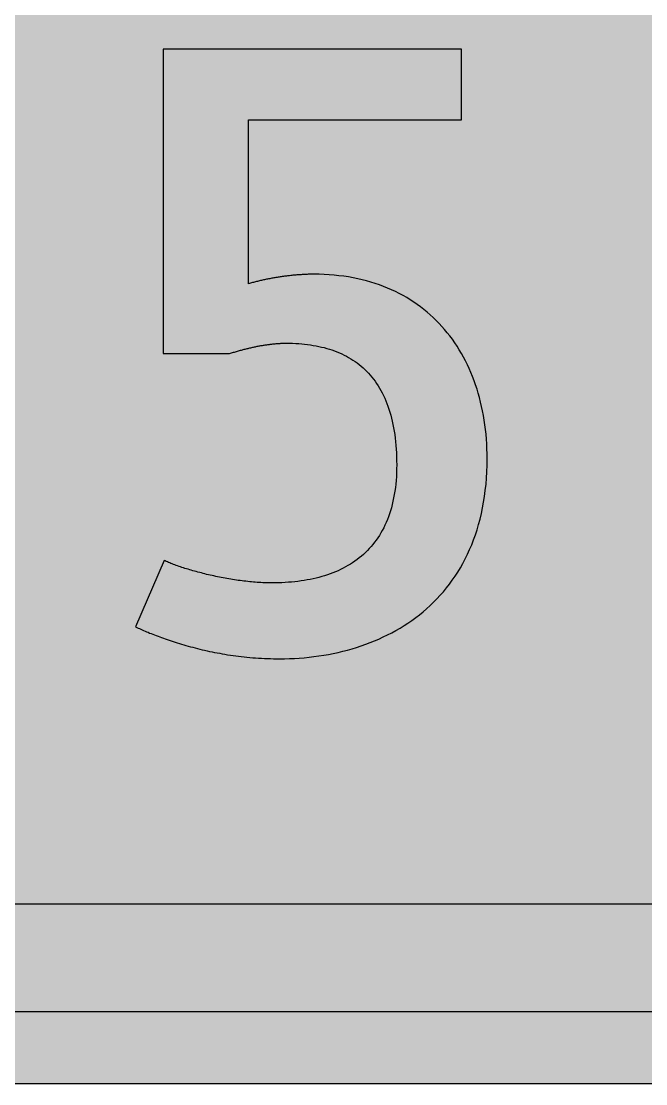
# Model space of a CAD drawing. Header units: millimetres. Extents: x 0 to 212, y 0 to 159.
# Drawn here: x 57.8 to 88.5, y 0.1 to 52.2 of the extents above; entities that cross this region are included whole.
import ezdxf

# ---------------------------------------------------------------- set-up
doc = ezdxf.new("R2010")
doc.units = ezdxf.units.MM

msp = doc.modelspace()

# ---------------------------------------------------------------- hatches: boundary and pattern name
for color, points in [(254, [(14.1633, 0.0536), (13.9878, 0.0533), (13.8125, 0.0559), (13.6373, 0.061), (13.462, 0.0686), (13.2893, 0.0787), (13.114, 0.0914), (12.9413, 0.1041), (12.7686, 0.1219), (12.5959, 0.1397), (12.4231, 0.16), (12.2504, 0.1829), (12.0777, 0.2057), (11.9075, 0.2337), (11.7373, 0.2616), (11.5672, 0.2921), (11.397, 0.3251), (11.2268, 0.3607), (11.0592, 0.3988), (10.8915, 0.4369), (10.7239, 0.4775), (10.5562, 0.5207), (10.3886, 0.5664), (10.2235, 0.6121), (10.0584, 0.6629), (9.8933, 0.7137), (9.7307, 0.7671), (9.5682, 0.8204), (9.4056, 0.8788), (9.2431, 0.9373), (9.083, 0.9982), (8.923, 1.0617), (8.763, 1.1252), (8.6055, 1.1938), (8.4455, 1.2624), (8.2906, 1.331), (8.1331, 1.4046), (7.9781, 1.4783), (7.8232, 1.5545), (7.6708, 1.6332), (7.5184, 1.7145), (7.366, 1.7958), (7.2161, 1.8796), (7.0663, 1.966), (6.919, 2.0523), (6.7716, 2.1438), (6.6243, 2.2352), (6.4795, 2.3266), (6.3348, 2.4232), (6.19, 2.5197), (6.0477, 2.6187), (5.908, 2.7178), (5.7683, 2.8194), (5.6286, 2.9235), (5.4915, 3.0302), (5.3543, 3.1369), (5.2197, 3.2461), (5.0851, 3.3579), (4.953, 3.4722), (4.8209, 3.5865), (4.6914, 3.7033), (4.5644, 3.8202), (4.4348, 3.9395), (4.3104, 4.0615), (4.1859, 4.1859), (4.0615, 4.3104), (3.9395, 4.4348), (3.8202, 4.5618), (3.7033, 4.6914), (3.5865, 4.8209), (3.4722, 4.953), (3.3579, 5.0851), (3.2487, 5.2197), (3.1369, 5.3543), (3.0302, 5.4915), (2.9235, 5.6286), (2.8194, 5.7683), (2.7178, 5.908), (2.6187, 6.0477), (2.5197, 6.19), (2.4232, 6.3348), (2.3266, 6.477), (2.2352, 6.6243), (2.1438, 6.7691), (2.0523, 6.919), (1.966, 7.0663), (1.8796, 7.2161), (1.7958, 7.366), (1.7145, 7.5184), (1.6332, 7.6708), (1.5545, 7.8232), (1.4783, 7.9781), (1.4046, 8.1331), (1.331, 8.2906), (1.2598, 8.4455), (1.1913, 8.603), (1.1252, 8.763), (1.0592, 8.923), (0.9982, 9.083), (0.9373, 9.2431), (0.8763, 9.4056), (0.8204, 9.5682), (0.7645, 9.7307), (0.7112, 9.8933), (0.6604, 10.0584), (0.6121, 10.2235), (0.5639, 10.3911), (0.5207, 10.5562), (0.4775, 10.7239), (0.4343, 10.8915), (0.3962, 11.0592), (0.3607, 11.2268), (0.3251, 11.397), (0.2921, 11.5672), (0.2616, 11.7373), (0.2311, 11.9075), (0.2057, 12.0802), (0.1803, 12.2504), (0.1575, 12.4231), (0.1372, 12.5959), (0.1194, 12.7686), (0.1041, 12.9413), (0.0889, 13.1166), (0.0787, 13.2893), (0.0686, 13.4645), (0.061, 13.6373), (0.0559, 13.8125), (0.0508, 13.9878), (0.0508, 14.163), (0.0522, 144.6925), (0.0508, 144.8664), (0.0559, 145.0416), (0.061, 145.2169), (0.0686, 145.3896), (0.0787, 145.5649), (0.0889, 145.7376), (0.1041, 145.9128), (0.1194, 146.0856), (0.1372, 146.2583), (0.1575, 146.431), (0.1803, 146.6037), (0.2057, 146.7739), (0.2311, 146.9466), (0.2616, 147.1168), (0.2921, 147.287), (0.3251, 147.4572), (0.3607, 147.6248), (0.3962, 147.795), (0.4343, 147.9626), (0.4775, 148.1303), (0.5207, 148.2979), (0.5639, 148.463), (0.6121, 148.6281), (0.6604, 148.7932), (0.7112, 148.9583), (0.7645, 149.1234), (0.8204, 149.286), (0.8763, 149.4485), (0.9373, 149.6111), (0.9982, 149.7711), (1.0592, 149.9311), (1.1252, 150.0911), (1.1913, 150.2486), (1.2598, 150.4061), (1.331, 150.5636), (1.4046, 150.7185), (1.4783, 150.876), (1.5545, 151.0284), (1.6332, 151.1833), (1.7145, 151.3357), (1.7958, 151.4856), (1.8796, 151.638), (1.966, 151.7879), (2.0523, 151.9352), (2.1438, 152.0825), (2.2352, 152.2298), (2.3266, 152.3746), (2.4232, 152.5194), (2.5197, 152.6616), (2.6187, 152.8039), (2.7178, 152.9461), (2.8194, 153.0858), (2.9235, 153.2255), (3.0302, 153.3627), (3.1369, 153.4973), (3.2487, 153.6344), (3.3579, 153.7665), (3.4722, 153.8986), (3.5865, 154.0307), (3.7033, 154.1602), (3.8202, 154.2898), (3.9395, 154.4168), (4.0615, 154.5438), (4.1859, 154.6682), (4.3104, 154.7901), (4.4348, 154.9121), (4.5644, 155.034), (4.6914, 155.1508), (4.8209, 155.2677), (4.953, 155.382), (5.0851, 155.4937), (5.2197, 155.6055), (5.3543, 155.7147), (5.4915, 155.8239), (5.6286, 155.9281), (5.7683, 156.0322), (5.908, 156.1338), (6.0477, 156.2354), (6.19, 156.3345), (6.3348, 156.431), (6.4795, 156.525), (6.6243, 156.6189), (6.7716, 156.7104), (6.919, 156.7993), (7.0663, 156.8882), (7.2161, 156.9745), (7.366, 157.0584), (7.5184, 157.1396), (7.6708, 157.2209), (7.8232, 157.2971), (7.9781, 157.3733), (8.1331, 157.4495), (8.2906, 157.5206), (8.4455, 157.5918), (8.6055, 157.6603), (8.763, 157.7289), (8.923, 157.7924), (9.083, 157.8559), (9.2431, 157.9169), (9.4056, 157.9753), (9.5682, 158.0337), (9.7307, 158.0871), (9.8933, 158.1404), (10.0584, 158.1912), (10.2235, 158.242), (10.3886, 158.2877), (10.5562, 158.3334), (10.7239, 158.3766), (10.8915, 158.4173), (11.0592, 158.4579), (11.2268, 158.4935), (11.397, 158.529), (11.5672, 158.562), (11.7373, 158.5925), (11.9075, 158.6205), (12.0777, 158.6484), (12.2504, 158.6713), (12.4231, 158.6941), (12.5959, 158.7144), (12.7686, 158.7322), (12.9413, 158.75), (13.114, 158.7627), (13.2893, 158.7754), (13.462, 158.7856), (13.6373, 158.7932), (13.8125, 158.7983), (13.9878, 158.8008), (14.163, 158.8033), (197.6078, 158.8036), (197.7822, 158.8008), (197.9574, 158.7983), (198.1327, 158.7932), (198.3054, 158.7856), (198.4807, 158.7754), (198.6534, 158.7627), (198.8287, 158.75), (199.0014, 158.7322), (199.1741, 158.7144), (199.3468, 158.6941), (199.5195, 158.6713), (199.6897, 158.6484), (199.8624, 158.6205), (200.0326, 158.5925), (200.2028, 158.562), (200.373, 158.529), (200.5432, 158.4935), (200.7108, 158.4579), (200.8784, 158.4173), (201.0461, 158.3766), (201.2137, 158.3334), (201.3788, 158.2877), (201.5465, 158.242), (201.7116, 158.1912), (201.8767, 158.1404), (202.0392, 158.0871), (202.2018, 158.0337), (202.3643, 157.9753), (202.5269, 157.9169), (202.6869, 157.8559), (202.8469, 157.7924), (203.007, 157.7289), (203.167, 157.6603), (203.3245, 157.5918), (203.4794, 157.5206), (203.6369, 157.4495), (203.7918, 157.3733), (203.9468, 157.2971), (204.0992, 157.2209), (204.2516, 157.1396), (204.404, 157.0584), (204.5538, 156.9745), (204.7037, 156.8882), (204.8535, 156.7993), (205.0009, 156.7104), (205.1456, 156.6189), (205.293, 156.525), (205.4352, 156.431), (205.58, 156.3345), (205.7222, 156.2354), (205.8619, 156.1338), (206.0016, 156.0322), (206.1413, 155.9281), (206.2785, 155.8239), (206.4156, 155.7147), (206.5503, 155.6055), (206.6849, 155.4937), (206.817, 155.382), (206.949, 155.2677), (207.0786, 155.1508), (207.2081, 155.034), (207.3351, 154.9121), (207.4596, 154.7901), (207.584, 154.6682), (207.7085, 154.5438), (207.8304, 154.4168), (207.9498, 154.2898), (208.0666, 154.1602), (208.1835, 154.0307), (208.2978, 153.8986), (208.4121, 153.7665), (208.5238, 153.6344), (208.6331, 153.4973), (208.7397, 153.3627), (208.8464, 153.2255), (208.9506, 153.0858), (209.0522, 152.9461), (209.1512, 152.8039), (209.2503, 152.6616), (209.3468, 152.5194), (209.4433, 152.3746), (209.5348, 152.2298), (209.6262, 152.0825), (209.7176, 151.9352), (209.804, 151.7879), (209.8904, 151.638), (209.9742, 151.4856), (210.0555, 151.3357), (210.1367, 151.1833), (210.2155, 151.0284), (210.2917, 150.876), (210.3653, 150.7185), (210.439, 150.5636), (210.5076, 150.4061), (210.5762, 150.2486), (210.6447, 150.0911), (210.7082, 149.9311), (210.7717, 149.7711), (210.8327, 149.6111), (210.8911, 149.4485), (210.9495, 149.286), (211.0029, 149.1234), (211.0562, 148.9583), (211.107, 148.7932), (211.1578, 148.6281), (211.2035, 148.463), (211.2493, 148.2979), (211.2924, 148.1303), (211.3331, 147.9626), (211.3712, 147.795), (211.4093, 147.6248), (211.4448, 147.4572), (211.4779, 147.287), (211.5083, 147.1168), (211.5363, 146.9466), (211.5642, 146.7739), (211.5871, 146.6037), (211.6099, 146.431), (211.6303, 146.2583), (211.648, 146.0856), (211.6658, 145.9128), (211.6785, 145.7376), (211.6912, 145.5649), (211.7014, 145.3896), (211.709, 145.2169), (211.7141, 145.0416), (211.7166, 144.8664), (211.7166, 144.6911), (211.7189, 14.1647), (211.7166, 13.9878), (211.7141, 13.8125), (211.709, 13.6373), (211.7014, 13.4645), (211.6912, 13.2893), (211.6785, 13.1166), (211.6658, 12.9413), (211.648, 12.7686), (211.6303, 12.5959), (211.6099, 12.4231), (211.5871, 12.2504), (211.5642, 12.0802), (211.5363, 11.9075), (211.5083, 11.7373), (211.4779, 11.5672), (211.4448, 11.397), (211.4093, 11.2268), (211.3712, 11.0592), (211.3331, 10.8915), (211.2924, 10.7239), (211.2493, 10.5562), (211.2035, 10.3911), (211.1578, 10.2235), (211.107, 10.0584), (211.0562, 9.8933), (211.0029, 9.7307), (210.9495, 9.5682), (210.8911, 9.4056), (210.8327, 9.2431), (210.7717, 9.083), (210.7082, 8.923), (210.6447, 8.763), (210.5762, 8.603), (210.5076, 8.4455), (210.439, 8.2906), (210.3653, 8.1331), (210.2917, 7.9781), (210.2155, 7.8232), (210.1367, 7.6708), (210.0555, 7.5184), (209.9742, 7.366), (209.8904, 7.2161), (209.804, 7.0663), (209.7176, 6.919), (209.6262, 6.7691), (209.5348, 6.6243), (209.4433, 6.477), (209.3468, 6.3348), (209.2503, 6.19), (209.1512, 6.0477), (209.0522, 5.908), (208.9506, 5.7683), (208.8464, 5.6286), (208.7397, 5.4915), (208.6331, 5.3543), (208.5238, 5.2197), (208.4121, 5.0851), (208.2978, 4.953), (208.1835, 4.8209), (208.0666, 4.6914), (207.9498, 4.5618), (207.8304, 4.4348), (207.7085, 4.3104), (207.584, 4.1859), (207.4596, 4.0615), (207.3351, 3.9395), (207.2081, 3.8202), (207.0786, 3.7033), (206.949, 3.5865), (206.817, 3.4722), (206.6849, 3.3579), (206.5503, 3.2461), (206.4156, 3.1369), (206.2785, 3.0302), (206.1413, 2.9235), (206.0016, 2.8194), (205.8619, 2.7178), (205.7222, 2.6187), (205.58, 2.5197), (205.4352, 2.4232), (205.293, 2.3266), (205.1456, 2.2352), (205.0009, 2.1438), (204.8535, 2.0523), (204.7037, 1.966), (204.5538, 1.8796), (204.404, 1.7958), (204.2516, 1.7145), (204.0992, 1.6332), (203.9468, 1.5545), (203.7918, 1.4783), (203.6369, 1.4046), (203.4794, 1.331), (203.3245, 1.2624), (203.167, 1.1938), (203.007, 1.1252), (202.8469, 1.0617), (202.6869, 0.9982), (202.5269, 0.9373), (202.3643, 0.8788), (202.2018, 0.8204), (202.0392, 0.7671), (201.8767, 0.7137), (201.7116, 0.6629), (201.5465, 0.6121), (201.3788, 0.5664), (201.2137, 0.5207), (201.0461, 0.4775), (200.8784, 0.4369), (200.7108, 0.3988), (200.5432, 0.3607), (200.373, 0.3251), (200.2028, 0.2921), (200.0326, 0.2616), (199.8624, 0.2337), (199.6897, 0.2057), (199.5195, 0.1829), (199.3468, 0.16), (199.1741, 0.1397), (199.0014, 0.1219), (198.8287, 0.1041), (198.6534, 0.0914), (198.4807, 0.0787), (198.3054, 0.0686), (198.1327, 0.061), (197.9574, 0.0559), (197.7822, 0.0533), (197.6069, 0.0533)]), (59, [(14.1633, 3.5814), (13.8887, 3.5839), (13.6169, 3.5941), (13.3477, 3.6119), (13.081, 3.6347), (12.8143, 3.6652), (12.5501, 3.7008), (12.2885, 3.7465), (12.0294, 3.7948), (11.7729, 3.8506), (11.5164, 3.9141), (11.2649, 3.9827), (11.016, 4.0564), (10.7671, 4.1351), (10.5232, 4.2215), (10.2819, 4.3129), (10.0432, 4.412), (9.8069, 4.5161), (9.5733, 4.6228), (9.3447, 4.7371), (9.1186, 4.8565), (8.8951, 4.9809), (8.6741, 5.113), (8.4582, 5.2476), (8.2448, 5.3873), (8.0366, 5.5321), (7.8308, 5.682), (7.6276, 5.8369), (7.4295, 5.9969), (7.2365, 6.1595), (7.046, 6.3297), (6.8605, 6.5024), (6.6777, 6.6802), (6.5024, 6.8605), (6.3271, 7.046), (6.1595, 7.2365), (5.9969, 7.432), (5.8369, 7.6302), (5.682, 7.8308), (5.5321, 8.0366), (5.3873, 8.2448), (5.2451, 8.4582), (5.1105, 8.6741), (4.9809, 8.8951), (4.8565, 9.1186), (4.7371, 9.3447), (4.6228, 9.5758), (4.5136, 9.8069), (4.4094, 10.0432), (4.3129, 10.2819), (4.2215, 10.5232), (4.1351, 10.7696), (4.0538, 11.016), (3.9802, 11.2649), (3.9116, 11.5189), (3.8506, 11.7729), (3.7948, 12.0294), (3.744, 12.2911), (3.7008, 12.5527), (3.6627, 12.8143), (3.6322, 13.081), (3.6093, 13.3502), (3.5916, 13.6195), (3.5814, 13.8913), (3.5789, 14.163), (3.58, 144.6925), (3.5814, 144.9654), (3.5916, 145.2347), (3.6093, 145.5064), (3.6322, 145.7731), (3.6627, 146.0398), (3.7008, 146.304), (3.744, 146.5656), (3.7948, 146.8247), (3.8506, 147.0812), (3.9116, 147.3352), (3.9802, 147.5892), (4.0538, 147.8382), (4.1351, 148.0845), (4.2215, 148.3309), (4.3129, 148.5722), (4.4094, 148.811), (4.5136, 149.0472), (4.6228, 149.2783), (4.7371, 149.5095), (4.8565, 149.7355), (4.9809, 149.9591), (5.1105, 150.1775), (5.2451, 150.3959), (5.3873, 150.6093), (5.5321, 150.8176), (5.682, 151.0233), (5.8369, 151.224), (5.9969, 151.4221), (6.1595, 151.6177), (6.3271, 151.8056), (6.5024, 151.9936), (6.6777, 152.1739), (6.8605, 152.3517), (7.046, 152.5245), (7.2365, 152.6946), (7.4295, 152.8572), (7.6276, 153.0172), (7.8308, 153.1722), (8.0366, 153.322), (8.2448, 153.4668), (8.4582, 153.6065), (8.6741, 153.7411), (8.8951, 153.8732), (9.1186, 153.9977), (9.3447, 154.117), (9.5733, 154.2313), (9.8069, 154.3406), (10.0432, 154.4422), (10.2819, 154.5412), (10.5232, 154.6327), (10.7671, 154.719), (11.016, 154.7978), (11.2649, 154.874), (11.5164, 154.9425), (11.7729, 155.0035), (12.0294, 155.0594), (12.2885, 155.1102), (12.5501, 155.1534), (12.8143, 155.1889), (13.081, 155.2194), (13.3477, 155.2448), (13.6169, 155.26), (13.8887, 155.2702), (14.163, 155.2753), (197.6078, 155.2758), (197.8787, 155.2702), (198.1505, 155.26), (198.4197, 155.2448), (198.689, 155.2194), (198.9557, 155.1889), (199.2173, 155.1534), (199.4789, 155.1102), (199.7405, 155.0594), (199.9971, 155.0035), (200.2511, 154.9425), (200.5051, 154.874), (200.754, 154.7978), (201.0004, 154.719), (201.2467, 154.6327), (201.488, 154.5412), (201.7268, 154.4422), (201.963, 154.3406), (202.1942, 154.2313), (202.4253, 154.117), (202.6514, 153.9977), (202.8749, 153.8732), (203.0959, 153.7411), (203.3118, 153.6065), (203.5251, 153.4668), (203.7334, 153.322), (203.9391, 153.1722), (204.1398, 153.0172), (204.3379, 152.8572), (204.5335, 152.6946), (204.724, 152.5245), (204.9094, 152.3517), (205.0898, 152.1739), (205.2676, 151.9936), (205.4403, 151.8056), (205.6105, 151.6177), (205.773, 151.4221), (205.933, 151.224), (206.088, 151.0233), (206.2378, 150.8176), (206.3826, 150.6093), (206.5223, 150.3959), (206.6569, 150.1775), (206.789, 149.9591), (206.9135, 149.7355), (207.0329, 149.5095), (207.1472, 149.2783), (207.2538, 149.0472), (207.358, 148.811), (207.457, 148.5722), (207.5485, 148.3309), (207.6348, 148.0845), (207.7136, 147.8382), (207.7872, 147.5892), (207.8558, 147.3352), (207.9193, 147.0812), (207.9752, 146.8247), (208.0235, 146.5656), (208.0692, 146.304), (208.1047, 146.0398), (208.1352, 145.7731), (208.1581, 145.5064), (208.1759, 145.2347), (208.186, 144.9654), (208.1911, 144.6911), (208.1911, 14.1647), (208.186, 13.8913), (208.1759, 13.6195), (208.1581, 13.3502), (208.1352, 13.081), (208.1047, 12.8143), (208.0692, 12.5527), (208.0235, 12.2911), (207.9752, 12.0294), (207.9193, 11.7729), (207.8558, 11.5189), (207.7872, 11.2649), (207.7136, 11.016), (207.6348, 10.7696), (207.5485, 10.5232), (207.457, 10.2819), (207.358, 10.0432), (207.2538, 9.8069), (207.1472, 9.5758), (207.0329, 9.3447), (206.9135, 9.1186), (206.789, 8.8951), (206.6569, 8.6741), (206.5223, 8.4582), (206.3826, 8.2448), (206.2378, 8.0366), (206.088, 7.8308), (205.933, 7.6302), (205.773, 7.432), (205.6105, 7.2365), (205.4403, 7.046), (205.2676, 6.8605), (205.0898, 6.6802), (204.9094, 6.5024), (204.724, 6.3297), (204.5335, 6.1595), (204.3379, 5.9969), (204.1398, 5.8369), (203.9391, 5.682), (203.7334, 5.5321), (203.5251, 5.3873), (203.3118, 5.2476), (203.0959, 5.113), (202.8749, 4.9809), (202.6514, 4.8565), (202.4253, 4.7371), (202.1942, 4.6228), (201.963, 4.5161), (201.7268, 4.412), (201.488, 4.3129), (201.2467, 4.2215), (201.0004, 4.1351), (200.754, 4.0564), (200.5051, 3.9827), (200.2511, 3.9141), (199.9971, 3.8506), (199.7405, 3.7948), (199.4789, 3.7465), (199.2173, 3.7008), (198.9557, 3.6652), (198.689, 3.6347), (198.4197, 3.6119), (198.1505, 3.5941), (197.8787, 3.5839), (197.6069, 3.5789)]), (254, [(14.1633, 8.8731), (14.0259, 8.8748), (13.8887, 8.8798), (13.7541, 8.8875), (13.622, 8.9002), (13.4874, 8.9154), (13.3553, 8.9332), (13.2258, 8.9535), (13.0962, 8.9789), (12.9667, 9.0068), (12.8397, 9.0373), (12.7127, 9.0729), (12.5882, 9.1084), (12.4663, 9.1491), (12.3419, 9.1923), (12.2225, 9.238), (12.1031, 9.2888), (11.9837, 9.3396), (11.8694, 9.3929), (11.7526, 9.4513), (11.6408, 9.5098), (11.5291, 9.5733), (11.4198, 9.6368), (11.3106, 9.7053), (11.2039, 9.7765), (11.0998, 9.8476), (10.9957, 9.9238), (10.8966, 10), (10.7975, 10.0787), (10.6985, 10.1625), (10.6045, 10.2464), (10.5105, 10.3327), (10.4216, 10.4216), (10.3327, 10.5131), (10.2464, 10.6045), (10.16, 10.701), (10.0787, 10.7975), (10, 10.8966), (9.9212, 10.9982), (9.8476, 11.0998), (9.7739, 11.2039), (9.7053, 11.3106), (9.6368, 11.4198), (9.5707, 11.5291), (9.5098, 11.6408), (9.4488, 11.7551), (9.3929, 11.8694), (9.337, 11.9863), (9.2862, 12.1031), (9.238, 12.2225), (9.1923, 12.3444), (9.1491, 12.4663), (9.1084, 12.5908), (9.0703, 12.7152), (9.0373, 12.8397), (9.0068, 12.9692), (8.9789, 13.0962), (8.9535, 13.2258), (8.9306, 13.3579), (8.9129, 13.4899), (8.8976, 13.622), (8.8849, 13.7566), (8.8773, 13.8913), (8.8722, 14.0259), (8.8697, 14.163), (8.8717, 144.6925), (8.8722, 144.8283), (8.8773, 144.9629), (8.8849, 145.0975), (8.8976, 145.2321), (8.9129, 145.3642), (8.9306, 145.4963), (8.9535, 145.6284), (8.9789, 145.7579), (9.0068, 145.8849), (9.0373, 146.0144), (9.0703, 146.1389), (9.1084, 146.2634), (9.1491, 146.3878), (9.1923, 146.5097), (9.238, 146.6317), (9.2862, 146.751), (9.337, 146.8679), (9.3929, 146.9847), (9.4488, 147.099), (9.5098, 147.2133), (9.5707, 147.3251), (9.6368, 147.4343), (9.7053, 147.5435), (9.7739, 147.6502), (9.8476, 147.7543), (9.9212, 147.8559), (10, 147.9575), (10.0787, 148.0566), (10.16, 148.1531), (10.2464, 148.2496), (10.3327, 148.3411), (10.4216, 148.4325), (10.5105, 148.5214), (10.6045, 148.6078), (10.6985, 148.6916), (10.7975, 148.7754), (10.8966, 148.8542), (10.9957, 148.9304), (11.0998, 149.0066), (11.2039, 149.0777), (11.3106, 149.1488), (11.4198, 149.2174), (11.5291, 149.2809), (11.6408, 149.3444), (11.7526, 149.4028), (11.8694, 149.4612), (11.9837, 149.5146), (12.1031, 149.5679), (12.2225, 149.6162), (12.3419, 149.6619), (12.4663, 149.7051), (12.5882, 149.7457), (12.7127, 149.7813), (12.8397, 149.8168), (12.9667, 149.8473), (13.0962, 149.8752), (13.2258, 149.9006), (13.3553, 149.921), (13.4874, 149.9413), (13.622, 149.9565), (13.7541, 149.9667), (13.8887, 149.9768), (14.0259, 149.9819), (14.163, 149.9819), (197.6078, 149.9842), (197.7441, 149.9819), (197.8787, 149.9768), (198.0133, 149.9667), (198.1479, 149.9565), (198.28, 149.9413), (198.4121, 149.921), (198.5442, 149.9006), (198.6737, 149.8752), (198.8007, 149.8473), (198.9303, 149.8168), (199.0547, 149.7813), (199.1792, 149.7457), (199.3036, 149.7051), (199.4256, 149.6619), (199.5475, 149.6162), (199.6669, 149.5679), (199.7837, 149.5146), (199.9005, 149.4612), (200.0148, 149.4028), (200.1291, 149.3444), (200.2409, 149.2809), (200.3501, 149.2174), (200.4593, 149.1488), (200.566, 149.0777), (200.6702, 149.0066), (200.7718, 148.9304), (200.8734, 148.8542), (200.9724, 148.7754), (201.0689, 148.6916), (201.1655, 148.6078), (201.2569, 148.5214), (201.3483, 148.4325), (201.4372, 148.3411), (201.5236, 148.2496), (201.6074, 148.1531), (201.6912, 148.0566), (201.77, 147.9575), (201.8462, 147.8559), (201.9224, 147.7543), (201.9935, 147.6502), (202.0646, 147.5435), (202.1332, 147.4343), (202.1967, 147.3251), (202.2602, 147.2133), (202.3186, 147.099), (202.377, 146.9847), (202.4304, 146.8679), (202.4812, 146.751), (202.532, 146.6317), (202.5777, 146.5097), (202.6209, 146.3878), (202.6615, 146.2634), (202.6971, 146.1389), (202.7326, 146.0144), (202.7631, 145.8849), (202.7911, 145.7579), (202.8165, 145.6284), (202.8368, 145.4963), (202.8546, 145.3642), (202.8698, 145.2321), (202.8825, 145.0975), (202.8901, 144.9629), (202.8952, 144.8283), (202.8977, 144.6911), (202.8994, 14.1647), (202.8952, 14.0259), (202.8901, 13.8913), (202.8825, 13.7566), (202.8698, 13.622), (202.8546, 13.4899), (202.8368, 13.3579), (202.8165, 13.2258), (202.7911, 13.0962), (202.7631, 12.9692), (202.7326, 12.8397), (202.6971, 12.7152), (202.6615, 12.5908), (202.6209, 12.4663), (202.5777, 12.3444), (202.532, 12.2225), (202.4812, 12.1031), (202.4304, 11.9863), (202.377, 11.8694), (202.3186, 11.7551), (202.2602, 11.6408), (202.1967, 11.5291), (202.1332, 11.4198), (202.0646, 11.3106), (201.9935, 11.2039), (201.9224, 11.0998), (201.8462, 10.9982), (201.77, 10.8966), (201.6912, 10.7975), (201.6074, 10.701), (201.5236, 10.6045), (201.4372, 10.5131), (201.3483, 10.4216), (201.2569, 10.3327), (201.1655, 10.2464), (201.0689, 10.1625), (200.9724, 10.0787), (200.8734, 10), (200.7718, 9.9238), (200.6702, 9.8476), (200.566, 9.7765), (200.4593, 9.7053), (200.3501, 9.6368), (200.2409, 9.5733), (200.1291, 9.5098), (200.0148, 9.4513), (199.9005, 9.3929), (199.7837, 9.3396), (199.6669, 9.2888), (199.5475, 9.238), (199.4256, 9.1923), (199.3036, 9.1491), (199.1792, 9.1084), (199.0547, 9.0729), (198.9303, 9.0373), (198.8007, 9.0068), (198.6737, 8.9789), (198.5442, 8.9535), (198.4121, 8.9332), (198.28, 8.9154), (198.1479, 8.9002), (198.0133, 8.8875), (197.8787, 8.8798), (197.7441, 8.8748), (197.6069, 8.8722)]), (59, [(79.4494, 47.3809), (79.4494, 50.8536), (64.8021, 50.8536), (64.8021, 35.91), (68.0614, 35.91), (68.1101, 35.9232), (68.1584, 35.941), (68.2092, 35.9562), (68.2574, 35.9689), (68.3057, 35.9842), (68.3539, 35.9994), (68.4022, 36.0147), (68.4505, 36.0274), (68.4987, 36.0401), (68.547, 36.0553), (68.5952, 36.068), (68.641, 36.0807), (68.6892, 36.0934), (68.7375, 36.1061), (68.7832, 36.1188), (68.8289, 36.1315), (68.8772, 36.1417), (68.9229, 36.1544), (68.9686, 36.1645), (69.0143, 36.1747), (69.0601, 36.1874), (69.1058, 36.1975), (69.1515, 36.2077), (69.1972, 36.2179), (69.2429, 36.228), (69.2861, 36.2356), (69.3318, 36.2458), (69.375, 36.256), (69.4207, 36.2636), (69.4639, 36.2737), (69.5096, 36.2814), (69.5528, 36.289), (69.596, 36.2966), (69.6392, 36.3042), (69.6824, 36.3118), (69.7255, 36.3195), (69.7687, 36.3245), (69.8119, 36.3322), (69.8525, 36.3372), (69.8957, 36.3449), (69.9364, 36.3499), (69.9795, 36.355), (70.0202, 36.3601), (70.0634, 36.3652), (70.104, 36.3703), (70.1446, 36.3753), (70.1853, 36.3804), (70.2259, 36.383), (70.2666, 36.388), (70.3072, 36.3906), (70.3478, 36.3957), (70.3885, 36.3982), (70.4266, 36.4007), (70.4672, 36.4033), (70.5079, 36.4058), (70.546, 36.4084), (70.5841, 36.4109), (70.6247, 36.4109), (70.6628, 36.4134), (70.7009, 36.4134), (70.739, 36.416), (70.7771, 36.416), (70.8152, 36.416), (70.8533, 36.416), (71.0082, 36.416), (71.1606, 36.4109), (71.3105, 36.4058), (71.4578, 36.3957), (71.6051, 36.3855), (71.7499, 36.3703), (71.8947, 36.355), (72.0344, 36.3347), (72.1741, 36.3118), (72.3113, 36.289), (72.4459, 36.261), (72.5805, 36.2306), (72.7126, 36.2001), (72.8421, 36.1645), (72.9691, 36.1264), (73.0936, 36.0858), (73.218, 36.0401), (73.3374, 35.9943), (73.4568, 35.9461), (73.5736, 35.8927), (73.6879, 35.8369), (73.8022, 35.7784), (73.9115, 35.7175), (74.0207, 35.654), (74.1248, 35.5879), (74.229, 35.5168), (74.3306, 35.4457), (74.4296, 35.3695), (74.5261, 35.2908), (74.6201, 35.2069), (74.7116, 35.1231), (74.803, 35.0342), (74.8894, 34.9428), (74.9732, 34.8488), (75.057, 34.7523), (75.1357, 34.6507), (75.2119, 34.5465), (75.2881, 34.4399), (75.3593, 34.3281), (75.4304, 34.2138), (75.4964, 34.097), (75.5599, 33.9776), (75.6234, 33.8531), (75.6818, 33.7261), (75.7377, 33.594), (75.7911, 33.462), (75.8419, 33.3248), (75.8901, 33.1826), (75.9358, 33.0378), (75.979, 32.8905), (76.0197, 32.7406), (76.0552, 32.5857), (76.0908, 32.4256), (76.1213, 32.2656), (76.1492, 32.1005), (76.1746, 31.9303), (76.1975, 31.7576), (76.2178, 31.5824), (76.2356, 31.402), (76.2483, 31.2191), (76.2584, 31.0312), (76.266, 30.8407), (76.2711, 30.6451), (76.2737, 30.447), (76.2711, 30.2489), (76.266, 30.0584), (76.2559, 29.8679), (76.2432, 29.6824), (76.2254, 29.5021), (76.2076, 29.3243), (76.1822, 29.1516), (76.1543, 28.9814), (76.1238, 28.8163), (76.0908, 28.6537), (76.0527, 28.4937), (76.012, 28.3388), (75.9663, 28.1864), (75.9181, 28.0391), (75.8673, 27.8943), (75.8139, 27.7546), (75.7555, 27.6174), (75.6971, 27.4828), (75.6336, 27.3533), (75.565, 27.2263), (75.4964, 27.1018), (75.4228, 26.9824), (75.3466, 26.8656), (75.2678, 26.7513), (75.1865, 26.6421), (75.1027, 26.5328), (75.0164, 26.4312), (74.9249, 26.3296), (74.8309, 26.2331), (74.737, 26.1391), (74.6379, 26.0477), (74.5363, 25.9588), (74.4347, 25.875), (74.328, 25.7937), (74.2188, 25.715), (74.107, 25.6388), (73.9953, 25.5651), (73.8784, 25.4965), (73.7591, 25.4305), (73.6397, 25.367), (73.5178, 25.306), (73.3908, 25.2476), (73.2638, 25.1917), (73.1342, 25.1384), (73.0021, 25.0901), (72.8675, 25.0444), (72.7329, 24.9987), (72.5932, 24.958), (72.4535, 24.9199), (72.3113, 24.8844), (72.1665, 24.8514), (72.0217, 24.8209), (71.8744, 24.7904), (71.7245, 24.765), (71.5721, 24.7421), (71.4197, 24.7218), (71.2648, 24.704), (71.1073, 24.6888), (70.9498, 24.6761), (70.7898, 24.6659), (70.6272, 24.6583), (70.4647, 24.6507), (70.2996, 24.6482), (70.1345, 24.6482), (70.0456, 24.6482), (69.9592, 24.6482), (69.8703, 24.6507), (69.7789, 24.6532), (69.69, 24.6583), (69.5985, 24.6634), (69.5096, 24.6685), (69.4182, 24.6736), (69.3268, 24.6812), (69.2328, 24.6888), (69.1413, 24.6964), (69.0499, 24.7066), (68.9559, 24.7142), (68.8619, 24.7244), (68.7705, 24.7371), (68.6765, 24.7472), (68.5825, 24.7599), (68.4911, 24.7726), (68.3971, 24.7853), (68.3031, 24.8006), (68.2092, 24.8158), (68.1177, 24.831), (68.0237, 24.8463), (67.9323, 24.8615), (67.8383, 24.8793), (67.7469, 24.8945), (67.6554, 24.9123), (67.564, 24.9301), (67.4726, 24.9504), (67.3837, 24.9682), (67.2922, 24.9885), (67.2033, 25.0063), (67.1144, 25.0266), (67.0255, 25.0469), (66.9366, 25.0673), (66.8503, 25.0901), (66.7639, 25.1104), (66.6775, 25.1333), (66.5937, 25.1536), (66.5099, 25.1765), (66.4261, 25.1993), (66.3448, 25.2222), (66.2635, 25.2451), (66.1822, 25.2679), (66.1035, 25.2908), (66.0248, 25.3136), (65.9486, 25.339), (65.8724, 25.3619), (65.7962, 25.3848), (65.7225, 25.4102), (65.6514, 25.433), (65.5803, 25.4584), (65.5091, 25.4813), (65.4431, 25.5067), (65.3745, 25.5295), (65.3085, 25.5549), (65.245, 25.5803), (65.184, 25.6032), (65.1231, 25.6286), (65.0621, 25.6515), (65.0062, 25.6769), (64.9503, 25.6997), (64.8945, 25.7251), (64.8437, 25.748), (63.4464, 22.4892), (63.5051, 22.4587), (63.5686, 22.4307), (63.6321, 22.4028), (63.6981, 22.3723), (63.7667, 22.3418), (63.8353, 22.3114), (63.9089, 22.2809), (63.9826, 22.2504), (64.0563, 22.2199), (64.135, 22.1869), (64.2137, 22.1564), (64.2925, 22.1234), (64.3763, 22.0904), (64.4601, 22.0574), (64.5465, 22.0269), (64.6328, 21.9939), (64.7217, 21.9608), (64.8132, 21.9278), (64.9046, 21.8948), (64.9986, 21.8618), (65.0951, 21.8288), (65.1916, 21.7957), (65.2907, 21.7653), (65.3923, 21.7322), (65.4939, 21.6992), (65.598, 21.6687), (65.7022, 21.6357), (65.8089, 21.6052), (65.9181, 21.5748), (66.0273, 21.5417), (66.1391, 21.5113), (66.2508, 21.4833), (66.3651, 21.4528), (66.4794, 21.4249), (66.5963, 21.3944), (66.7131, 21.3665), (66.8325, 21.3385), (66.9544, 21.3131), (67.0763, 21.2852), (67.2008, 21.2598), (67.3252, 21.2369), (67.4497, 21.2115), (67.5767, 21.1887), (67.7062, 21.1658), (67.8358, 21.143), (67.9679, 21.1226), (68.0999, 21.1023), (68.232, 21.082), (68.3666, 21.0642), (68.5013, 21.0464), (68.6384, 21.0312), (68.7781, 21.016), (68.9153, 21.0007), (69.0575, 20.988), (69.1972, 20.9753), (69.3395, 20.9652), (69.4842, 20.955), (69.629, 20.9448), (69.7738, 20.9372), (69.9211, 20.9321), (70.0684, 20.9271), (70.2158, 20.9245), (70.3656, 20.922), (70.5155, 20.922), (70.7593, 20.9245), (71.0032, 20.9296), (71.247, 20.9398), (71.4883, 20.955), (71.7296, 20.9753), (71.9709, 20.9982), (72.2097, 21.0261), (72.4484, 21.0591), (72.6872, 21.0947), (72.9234, 21.1379), (73.1571, 21.1836), (73.3908, 21.2319), (73.6219, 21.2877), (73.853, 21.3462), (74.0791, 21.4122), (74.3052, 21.4808), (74.5312, 21.5519), (74.7522, 21.6306), (74.9706, 21.7145), (75.1891, 21.8008), (75.4024, 21.8923), (75.6158, 21.9913), (75.8241, 22.0929), (76.0324, 22.1996), (76.2356, 22.3114), (76.4362, 22.4257), (76.6318, 22.5476), (76.8274, 22.6746), (77.0179, 22.8041), (77.2058, 22.9413), (77.3887, 23.0835), (77.5691, 23.2283), (77.7443, 23.3807), (77.917, 23.5382), (78.0847, 23.6982), (78.2498, 23.8658), (78.4098, 24.0386), (78.5647, 24.2138), (78.7146, 24.3967), (78.8619, 24.5847), (79.0042, 24.7777), (79.1413, 24.9758), (79.2734, 25.179), (79.4004, 25.3898), (79.5223, 25.6032), (79.6392, 25.8242), (79.7509, 26.0502), (79.8551, 26.2814), (79.9567, 26.5176), (80.0506, 26.7589), (80.1395, 27.0053), (80.2234, 27.2593), (80.2996, 27.5184), (80.3707, 27.7825), (80.4342, 28.0518), (80.4926, 28.3286), (80.5434, 28.6106), (80.5891, 28.8976), (80.6272, 29.1897), (80.6602, 29.4894), (80.6856, 29.7942), (80.7034, 30.1041), (80.7136, 30.4216), (80.7187, 30.7442), (80.7161, 30.988), (80.7085, 31.2318), (80.6983, 31.4731), (80.6806, 31.7119), (80.6602, 31.9456), (80.6374, 32.1793), (80.6069, 32.4104), (80.5739, 32.639), (80.5358, 32.8676), (80.4951, 33.0911), (80.4469, 33.3096), (80.3961, 33.528), (80.3402, 33.7439), (80.2818, 33.9573), (80.2183, 34.1681), (80.1497, 34.3738), (80.0786, 34.577), (80.0024, 34.7777), (79.9211, 34.9758), (79.8347, 35.1714), (79.7458, 35.3619), (79.6519, 35.5498), (79.5553, 35.7353), (79.4537, 35.9156), (79.3496, 36.0959), (79.2378, 36.2687), (79.1261, 36.4414), (79.0067, 36.609), (78.8848, 36.7716), (78.7603, 36.9316), (78.6282, 37.0891), (78.4962, 37.2415), (78.3565, 37.3913), (78.2168, 37.5361), (78.0694, 37.6758), (77.9196, 37.813), (77.7672, 37.9476), (77.6097, 38.0746), (77.4471, 38.1991), (77.282, 38.321), (77.1144, 38.4378), (76.9417, 38.5496), (76.7639, 38.6563), (76.5835, 38.7579), (76.4007, 38.8569), (76.2127, 38.9509), (76.0197, 39.0398), (75.8241, 39.1262), (75.626, 39.2049), (75.4228, 39.2811), (75.217, 39.3522), (75.0062, 39.4157), (74.7928, 39.4767), (74.5769, 39.5326), (74.356, 39.5834), (74.1299, 39.6291), (73.9038, 39.6697), (73.6702, 39.7053), (73.4365, 39.7332), (73.1977, 39.7586), (72.9564, 39.7789), (72.71, 39.7916), (72.4611, 39.7993), (72.2097, 39.8018), (72.1614, 39.8018), (72.1131, 39.8018), (72.0649, 39.8018), (72.0166, 39.8018), (71.9684, 39.7993), (71.9201, 39.7993), (71.8693, 39.7967), (71.821, 39.7942), (71.7702, 39.7942), (71.722, 39.7916), (71.6712, 39.7891), (71.6229, 39.7866), (71.5721, 39.7815), (71.5213, 39.7789), (71.4705, 39.7764), (71.4197, 39.7713), (71.3689, 39.7688), (71.3181, 39.7637), (71.2673, 39.7586), (71.2165, 39.7535), (71.1657, 39.751), (71.1149, 39.7459), (71.0641, 39.7383), (71.0133, 39.7332), (70.96, 39.7281), (70.9092, 39.7231), (70.8584, 39.7154), (70.805, 39.7104), (70.7542, 39.7027), (70.7034, 39.6951), (70.6526, 39.6875), (70.5993, 39.6824), (70.5485, 39.6748), (70.4977, 39.6672), (70.4444, 39.657), (70.3936, 39.6494), (70.3428, 39.6418), (70.2894, 39.6316), (70.2386, 39.624), (70.1878, 39.6138), (70.137, 39.6062), (70.0862, 39.5961), (70.0329, 39.5859), (69.9821, 39.5757), (69.9313, 39.5656), (69.8805, 39.5554), (69.8297, 39.5453), (69.7789, 39.5351), (69.7281, 39.5249), (69.6798, 39.5122), (69.629, 39.5021), (69.5782, 39.4894), (69.5274, 39.4792), (69.4792, 39.4665), (69.4284, 39.4538), (69.3801, 39.4437), (69.3293, 39.431), (69.281, 39.4183), (69.2328, 39.4056), (69.1845, 39.3903), (69.1363, 39.3776), (69.088, 39.3649), (69.0397, 39.3522), (68.9915, 39.337), (68.9928, 47.3809)])]:
    msp.add_hatch(color=color).paths.add_polyline_path(points)

# ---------------------------------------------------------------- linework, layer by layer
at = {"color": 59}
for points in [[(79.4494, 47.3809), (79.4494, 50.8536), (64.8021, 50.8536), (64.8021, 35.91), (68.0614, 35.91), (68.1101, 35.9232), (68.1584, 35.941), (68.2092, 35.9562), (68.2574, 35.9689), (68.3057, 35.9842), (68.3539, 35.9994), (68.4022, 36.0147), (68.4505, 36.0274), (68.4987, 36.0401), (68.547, 36.0553), (68.5952, 36.068), (68.641, 36.0807), (68.6892, 36.0934), (68.7375, 36.1061), (68.7832, 36.1188), (68.8289, 36.1315), (68.8772, 36.1417), (68.9229, 36.1544), (68.9686, 36.1645), (69.0143, 36.1747), (69.0601, 36.1874), (69.1058, 36.1975), (69.1515, 36.2077), (69.1972, 36.2179), (69.2429, 36.228), (69.2861, 36.2356), (69.3318, 36.2458), (69.375, 36.256), (69.4207, 36.2636), (69.4639, 36.2737), (69.5096, 36.2814), (69.5528, 36.289), (69.596, 36.2966), (69.6392, 36.3042), (69.6824, 36.3118), (69.7255, 36.3195), (69.7687, 36.3245), (69.8119, 36.3322), (69.8525, 36.3372), (69.8957, 36.3449), (69.9364, 36.3499), (69.9795, 36.355), (70.0202, 36.3601), (70.0634, 36.3652), (70.104, 36.3703), (70.1446, 36.3753), (70.1853, 36.3804), (70.2259, 36.383), (70.2666, 36.388), (70.3072, 36.3906), (70.3478, 36.3957), (70.3885, 36.3982), (70.4266, 36.4007), (70.4672, 36.4033), (70.5079, 36.4058), (70.546, 36.4084), (70.5841, 36.4109), (70.6247, 36.4109), (70.6628, 36.4134), (70.7009, 36.4134), (70.739, 36.416), (70.7771, 36.416), (70.8152, 36.416), (70.8533, 36.416), (71.0082, 36.416), (71.1606, 36.4109), (71.3105, 36.4058), (71.4578, 36.3957), (71.6051, 36.3855), (71.7499, 36.3703), (71.8947, 36.355), (72.0344, 36.3347), (72.1741, 36.3118), (72.3113, 36.289), (72.4459, 36.261), (72.5805, 36.2306), (72.7126, 36.2001), (72.8421, 36.1645), (72.9691, 36.1264), (73.0936, 36.0858), (73.218, 36.0401), (73.3374, 35.9943), (73.4568, 35.9461), (73.5736, 35.8927), (73.6879, 35.8369), (73.8022, 35.7784), (73.9115, 35.7175), (74.0207, 35.654), (74.1248, 35.5879), (74.229, 35.5168), (74.3306, 35.4457), (74.4296, 35.3695), (74.5261, 35.2908), (74.6201, 35.2069), (74.7116, 35.1231), (74.803, 35.0342), (74.8894, 34.9428), (74.9732, 34.8488), (75.057, 34.7523), (75.1357, 34.6507), (75.2119, 34.5465), (75.2881, 34.4399), (75.3593, 34.3281), (75.4304, 34.2138), (75.4964, 34.097), (75.5599, 33.9776), (75.6234, 33.8531), (75.6818, 33.7261), (75.7377, 33.594), (75.7911, 33.462), (75.8419, 33.3248), (75.8901, 33.1826), (75.9358, 33.0378), (75.979, 32.8905), (76.0197, 32.7406), (76.0552, 32.5857), (76.0908, 32.4256), (76.1213, 32.2656), (76.1492, 32.1005), (76.1746, 31.9303), (76.1975, 31.7576), (76.2178, 31.5824), (76.2356, 31.402), (76.2483, 31.2191), (76.2584, 31.0312), (76.266, 30.8407), (76.2711, 30.6451), (76.2737, 30.447), (76.2711, 30.2489), (76.266, 30.0584), (76.2559, 29.8679), (76.2432, 29.6824), (76.2254, 29.5021), (76.2076, 29.3243), (76.1822, 29.1516), (76.1543, 28.9814), (76.1238, 28.8163), (76.0908, 28.6537), (76.0527, 28.4937), (76.012, 28.3388), (75.9663, 28.1864), (75.9181, 28.0391), (75.8673, 27.8943), (75.8139, 27.7546), (75.7555, 27.6174), (75.6971, 27.4828), (75.6336, 27.3533), (75.565, 27.2263), (75.4964, 27.1018), (75.4228, 26.9824), (75.3466, 26.8656), (75.2678, 26.7513), (75.1865, 26.6421), (75.1027, 26.5328), (75.0164, 26.4312), (74.9249, 26.3296), (74.8309, 26.2331), (74.737, 26.1391), (74.6379, 26.0477), (74.5363, 25.9588), (74.4347, 25.875), (74.328, 25.7937), (74.2188, 25.715), (74.107, 25.6388), (73.9953, 25.5651), (73.8784, 25.4965), (73.7591, 25.4305), (73.6397, 25.367), (73.5178, 25.306), (73.3908, 25.2476), (73.2638, 25.1917), (73.1342, 25.1384), (73.0021, 25.0901), (72.8675, 25.0444), (72.7329, 24.9987), (72.5932, 24.958), (72.4535, 24.9199), (72.3113, 24.8844), (72.1665, 24.8514), (72.0217, 24.8209), (71.8744, 24.7904), (71.7245, 24.765), (71.5721, 24.7421), (71.4197, 24.7218), (71.2648, 24.704), (71.1073, 24.6888), (70.9498, 24.6761), (70.7898, 24.6659), (70.6272, 24.6583), (70.4647, 24.6507), (70.2996, 24.6482), (70.1345, 24.6482), (70.0456, 24.6482), (69.9592, 24.6482), (69.8703, 24.6507), (69.7789, 24.6532), (69.69, 24.6583), (69.5985, 24.6634), (69.5096, 24.6685), (69.4182, 24.6736), (69.3268, 24.6812), (69.2328, 24.6888), (69.1413, 24.6964), (69.0499, 24.7066), (68.9559, 24.7142), (68.8619, 24.7244), (68.7705, 24.7371), (68.6765, 24.7472), (68.5825, 24.7599), (68.4911, 24.7726), (68.3971, 24.7853), (68.3031, 24.8006), (68.2092, 24.8158), (68.1177, 24.831), (68.0237, 24.8463), (67.9323, 24.8615), (67.8383, 24.8793), (67.7469, 24.8945), (67.6554, 24.9123), (67.564, 24.9301), (67.4726, 24.9504), (67.3837, 24.9682), (67.2922, 24.9885), (67.2033, 25.0063), (67.1144, 25.0266), (67.0255, 25.0469), (66.9366, 25.0673), (66.8503, 25.0901), (66.7639, 25.1104), (66.6775, 25.1333), (66.5937, 25.1536), (66.5099, 25.1765), (66.4261, 25.1993), (66.3448, 25.2222), (66.2635, 25.2451), (66.1822, 25.2679), (66.1035, 25.2908), (66.0248, 25.3136), (65.9486, 25.339), (65.8724, 25.3619), (65.7962, 25.3848), (65.7225, 25.4102), (65.6514, 25.433), (65.5803, 25.4584), (65.5091, 25.4813), (65.4431, 25.5067), (65.3745, 25.5295), (65.3085, 25.5549), (65.245, 25.5803), (65.184, 25.6032), (65.1231, 25.6286), (65.0621, 25.6515), (65.0062, 25.6769), (64.9503, 25.6997), (64.8945, 25.7251), (64.8437, 25.748), (63.4464, 22.4892), (63.5051, 22.4587), (63.5686, 22.4307), (63.6321, 22.4028), (63.6981, 22.3723), (63.7667, 22.3418), (63.8353, 22.3114), (63.9089, 22.2809), (63.9826, 22.2504), (64.0563, 22.2199), (64.135, 22.1869), (64.2137, 22.1564), (64.2925, 22.1234), (64.3763, 22.0904), (64.4601, 22.0574), (64.5465, 22.0269), (64.6328, 21.9939), (64.7217, 21.9608), (64.8132, 21.9278), (64.9046, 21.8948), (64.9986, 21.8618), (65.0951, 21.8288), (65.1916, 21.7957), (65.2907, 21.7653), (65.3923, 21.7322), (65.4939, 21.6992), (65.598, 21.6687), (65.7022, 21.6357), (65.8089, 21.6052), (65.9181, 21.5748), (66.0273, 21.5417), (66.1391, 21.5113), (66.2508, 21.4833), (66.3651, 21.4528), (66.4794, 21.4249), (66.5963, 21.3944), (66.7131, 21.3665), (66.8325, 21.3385), (66.9544, 21.3131), (67.0763, 21.2852), (67.2008, 21.2598), (67.3252, 21.2369), (67.4497, 21.2115), (67.5767, 21.1887), (67.7062, 21.1658), (67.8358, 21.143), (67.9679, 21.1226), (68.0999, 21.1023), (68.232, 21.082), (68.3666, 21.0642), (68.5013, 21.0464), (68.6384, 21.0312), (68.7781, 21.016), (68.9153, 21.0007), (69.0575, 20.988), (69.1972, 20.9753), (69.3395, 20.9652), (69.4842, 20.955), (69.629, 20.9448), (69.7738, 20.9372), (69.9211, 20.9321), (70.0684, 20.9271), (70.2158, 20.9245), (70.3656, 20.922), (70.5155, 20.922), (70.7593, 20.9245), (71.0032, 20.9296), (71.247, 20.9398), (71.4883, 20.955), (71.7296, 20.9753), (71.9709, 20.9982), (72.2097, 21.0261), (72.4484, 21.0591), (72.6872, 21.0947), (72.9234, 21.1379), (73.1571, 21.1836), (73.3908, 21.2319), (73.6219, 21.2877), (73.853, 21.3462), (74.0791, 21.4122), (74.3052, 21.4808), (74.5312, 21.5519), (74.7522, 21.6306), (74.9706, 21.7145), (75.1891, 21.8008), (75.4024, 21.8923), (75.6158, 21.9913), (75.8241, 22.0929), (76.0324, 22.1996), (76.2356, 22.3114), (76.4362, 22.4257), (76.6318, 22.5476), (76.8274, 22.6746), (77.0179, 22.8041), (77.2058, 22.9413), (77.3887, 23.0835), (77.5691, 23.2283), (77.7443, 23.3807), (77.917, 23.5382), (78.0847, 23.6982), (78.2498, 23.8658), (78.4098, 24.0386), (78.5647, 24.2138), (78.7146, 24.3967), (78.8619, 24.5847), (79.0042, 24.7777), (79.1413, 24.9758), (79.2734, 25.179), (79.4004, 25.3898), (79.5223, 25.6032), (79.6392, 25.8242), (79.7509, 26.0502), (79.8551, 26.2814), (79.9567, 26.5176), (80.0506, 26.7589), (80.1395, 27.0053), (80.2234, 27.2593), (80.2996, 27.5184), (80.3707, 27.7825), (80.4342, 28.0518), (80.4926, 28.3286), (80.5434, 28.6106), (80.5891, 28.8976), (80.6272, 29.1897), (80.6602, 29.4894), (80.6856, 29.7942), (80.7034, 30.1041), (80.7136, 30.4216), (80.7187, 30.7442), (80.7161, 30.988), (80.7085, 31.2318), (80.6983, 31.4731), (80.6806, 31.7119), (80.6602, 31.9456), (80.6374, 32.1793), (80.6069, 32.4104), (80.5739, 32.639), (80.5358, 32.8676), (80.4951, 33.0911), (80.4469, 33.3096), (80.3961, 33.528), (80.3402, 33.7439), (80.2818, 33.9573), (80.2183, 34.1681), (80.1497, 34.3738), (80.0786, 34.577), (80.0024, 34.7777), (79.9211, 34.9758), (79.8347, 35.1714), (79.7458, 35.3619), (79.6519, 35.5498), (79.5553, 35.7353), (79.4537, 35.9156), (79.3496, 36.0959), (79.2378, 36.2687), (79.1261, 36.4414), (79.0067, 36.609), (78.8848, 36.7716), (78.7603, 36.9316), (78.6282, 37.0891), (78.4962, 37.2415), (78.3565, 37.3913), (78.2168, 37.5361), (78.0694, 37.6758), (77.9196, 37.813), (77.7672, 37.9476), (77.6097, 38.0746), (77.4471, 38.1991), (77.282, 38.321), (77.1144, 38.4378), (76.9417, 38.5496), (76.7639, 38.6563), (76.5835, 38.7579), (76.4007, 38.8569), (76.2127, 38.9509), (76.0197, 39.0398), (75.8241, 39.1262), (75.626, 39.2049), (75.4228, 39.2811), (75.217, 39.3522), (75.0062, 39.4157), (74.7928, 39.4767), (74.5769, 39.5326), (74.356, 39.5834), (74.1299, 39.6291), (73.9038, 39.6697), (73.6702, 39.7053), (73.4365, 39.7332), (73.1977, 39.7586), (72.9564, 39.7789), (72.71, 39.7916), (72.4611, 39.7993), (72.2097, 39.8018), (72.1614, 39.8018), (72.1131, 39.8018), (72.0649, 39.8018), (72.0166, 39.8018), (71.9684, 39.7993), (71.9201, 39.7993), (71.8693, 39.7967), (71.821, 39.7942), (71.7702, 39.7942), (71.722, 39.7916), (71.6712, 39.7891), (71.6229, 39.7866), (71.5721, 39.7815), (71.5213, 39.7789), (71.4705, 39.7764), (71.4197, 39.7713), (71.3689, 39.7688), (71.3181, 39.7637), (71.2673, 39.7586), (71.2165, 39.7535), (71.1657, 39.751), (71.1149, 39.7459), (71.0641, 39.7383), (71.0133, 39.7332), (70.96, 39.7281), (70.9092, 39.7231), (70.8584, 39.7154), (70.805, 39.7104), (70.7542, 39.7027), (70.7034, 39.6951), (70.6526, 39.6875), (70.5993, 39.6824), (70.5485, 39.6748), (70.4977, 39.6672), (70.4444, 39.657), (70.3936, 39.6494), (70.3428, 39.6418), (70.2894, 39.6316), (70.2386, 39.624), (70.1878, 39.6138), (70.137, 39.6062), (70.0862, 39.5961), (70.0329, 39.5859), (69.9821, 39.5757), (69.9313, 39.5656), (69.8805, 39.5554), (69.8297, 39.5453), (69.7789, 39.5351), (69.7281, 39.5249), (69.6798, 39.5122), (69.629, 39.5021), (69.5782, 39.4894), (69.5274, 39.4792), (69.4792, 39.4665), (69.4284, 39.4538), (69.3801, 39.4437), (69.3293, 39.431), (69.281, 39.4183), (69.2328, 39.4056), (69.1845, 39.3903), (69.1363, 39.3776), (69.088, 39.3649), (69.0397, 39.3522), (68.9915, 39.337), (68.9928, 47.3809), (79.4494, 47.3809)], [(197.6069, 3.5789), (14.1633, 3.5814)]]:
    msp.add_lwpolyline(points, dxfattribs=at)
at = {"color": 254}
for points in [[(197.6069, 8.8722), (14.1633, 8.8731)], [(197.6069, 0.0533), (14.1633, 0.0536)]]:
    msp.add_lwpolyline(points, dxfattribs=at)

doc.saveas('drawing.dxf')
